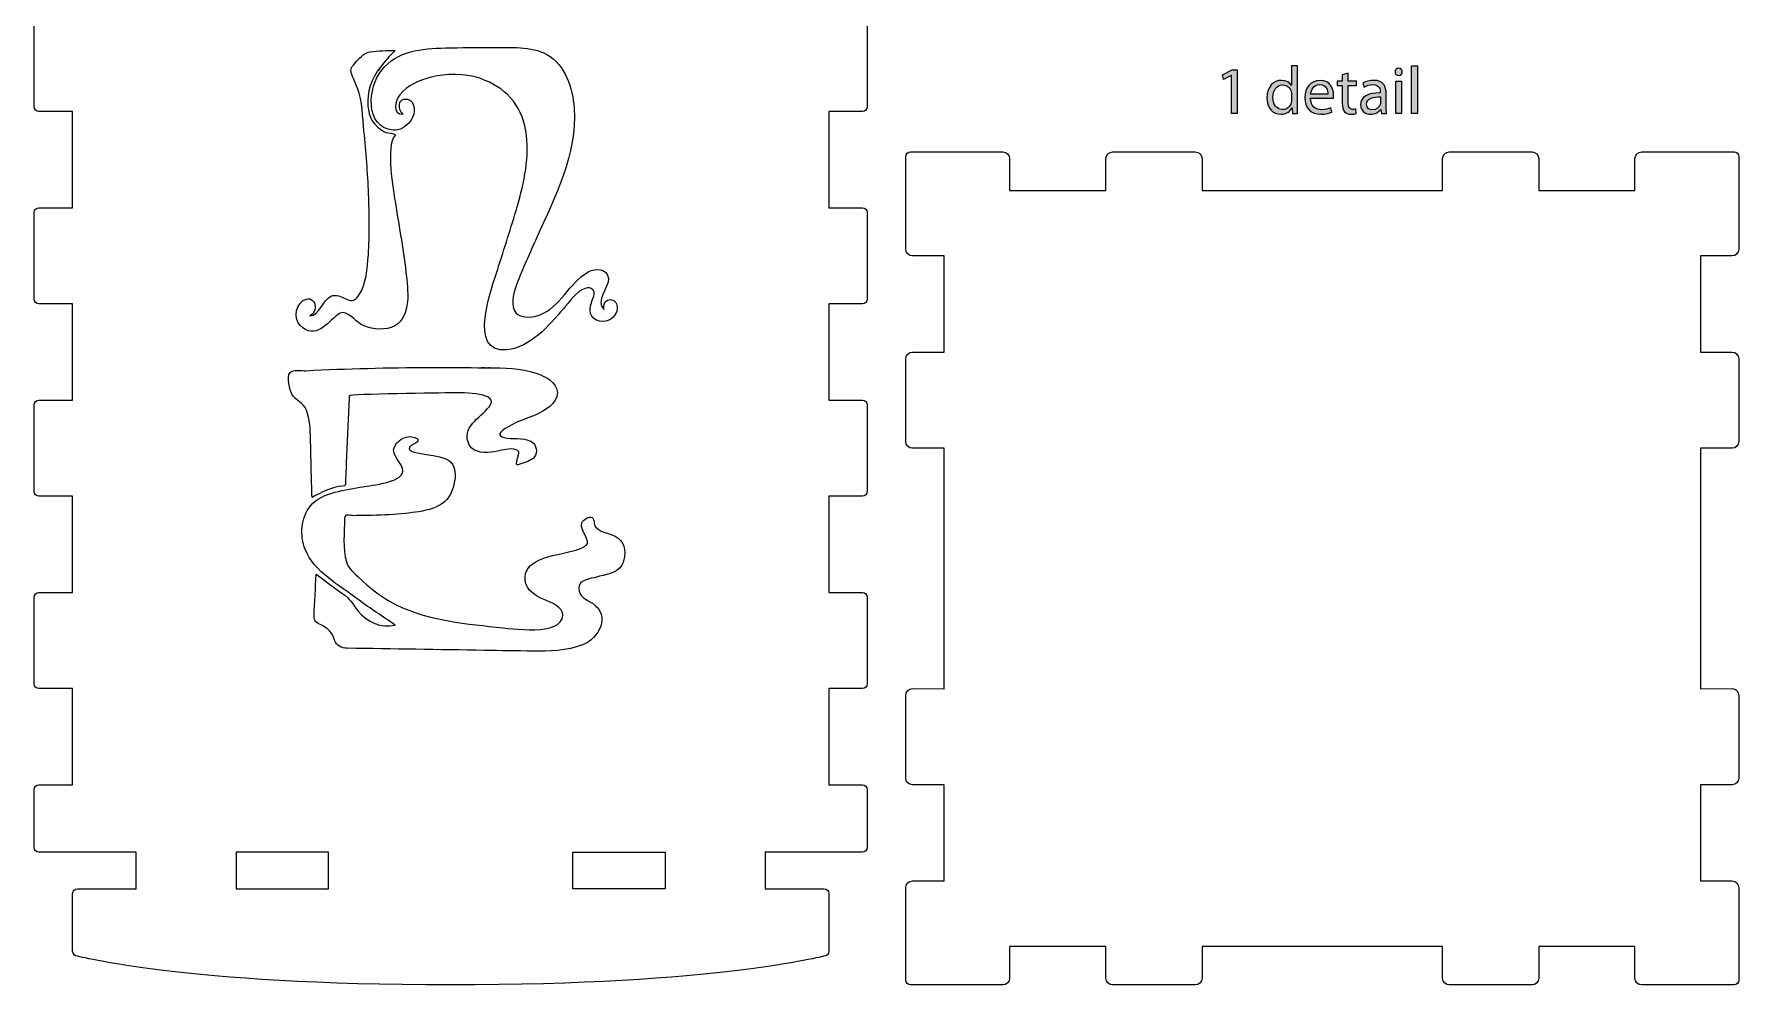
# Model space of a CAD drawing. Header units: inches. Extents: x 110 to 396, y -365 to 80.
# Drawn here: x 218.7 to 395.9, y -364.6 to -265.8 of the extents above; entities that cross this region are included whole.
import ezdxf

# ---------------------------------------------------------------- set-up
doc = ezdxf.new("R2010")
doc.units = ezdxf.units.IN
doc.header["$MEASUREMENT"] = 0
doc.layers.add('description', color=7, linetype='Continuous')
doc.layers.add('design4', color=7, linetype='Continuous')

# ---------------------------------------------------------------- blocks, each defined once
blk = doc.blocks.new('block 10')
at = {"layer": 'design4', "color": 7, "lineweight": 9}
for points, knots in [([(246.62, -296.3), (248.26, -297.46), (249.29, -295.48), (250.52, -294.77), (251.16, -294.41), (252.14, -295.61), (252.63, -295.9), (253.57, -296.45), (254.78, -296.58), (255.82, -296.24), (257.88, -295.55), (257.59, -292.67), (257.4, -290.98), (257.11, -288.42), (256.66, -285.88), (256.25, -283.34), (256.04, -281.98), (255.8, -280.65), (255.75, -279.27), (255.72, -278.43), (255.64, -276.86), (256.27, -276.22), (256.06, -276), (255.54, -276.09), (255.27, -275.98), (254.96, -275.86), (254.67, -275.67), (254.42, -275.44), (253.93, -275), (253.61, -274.46), (253.48, -273.81), (253.16, -272.32), (253.54, -270.9), (254.36, -269.65), (254.34, -269.67), (254.35, -269.65), (254.42, -269.56), (254.54, -269.39), (254.61, -269.3), (254.65, -269.25), (255.13, -268.61), (255.63, -267.97), (256.24, -267.47), (255.37, -267.47), (254.46, -267.44), (253.6, -267.61), (252.91, -267.75), (252.45, -268.3), (252.02, -268.81), (251.6, -269.32), (251.52, -269.48), (251.75, -270.05), (251.94, -270.5), (252.12, -270.94), (252.3, -271.39), (252.84, -272.72), (252.84, -274.43), (252.98, -275.84), (253.2, -278.01), (253.37, -280.18), (253.46, -282.35), (253.55, -284.46), (253.58, -286.59), (253.44, -288.71), (253.34, -290.09), (253.23, -291.71), (252.46, -292.91), (251.56, -294.3), (250.69, -292.49), (249.54, -293.01), (248.71, -293.37), (248.29, -295.06), (247.37, -295.06), (248.48, -294.37), (247.74, -292.65), (246.6, -293.5), (245.73, -294.16), (245.71, -295.67), (246.62, -296.3)], [0, 0, 0, 0, 1, 1, 1, 2, 2, 2, 3, 3, 3, 4, 4, 4, 5, 5, 5, 6, 6, 6, 7, 7, 7, 8, 8, 8, 9, 9, 9, 10, 10, 10, 11, 11, 11, 12, 12, 12, 13, 13, 13, 14, 14, 14, 15, 15, 15, 16, 16, 16, 17, 17, 17, 18, 18, 18, 19, 19, 19, 20, 20, 20, 21, 21, 21, 22, 22, 22, 23, 23, 23, 24, 24, 24, 25, 25, 25, 26, 26, 26, 26]), ([(276.3, -290.48), (274.35, -291.56), (273.35, -294.23), (271.18, -294.97), (270.37, -295.24), (268.96, -295.41), (268.56, -294.4), (268.25, -293.61), (268.59, -292.47), (268.87, -291.73), (269.49, -290.09), (270.24, -288.5), (270.95, -286.9), (272.87, -282.59), (275.14, -278.31), (274.82, -273.44), (274.69, -271.38), (273.91, -268.96), (271.99, -267.87), (270.41, -266.98), (268.11, -267.16), (266.38, -267.16), (264.73, -267.16), (263.09, -267.14), (261.44, -267.19), (258.96, -267.28), (256.47, -267.42), (254.8, -269.53), (253.43, -271.24), (252.97, -275.44), (256.01, -275.74), (257.37, -275.87), (258.8, -274.05), (257.96, -272.81), (257.7, -272.43), (256.86, -272.35), (256.72, -272.88), (256.59, -273.37), (256.67, -273.71), (257.05, -274.09), (255.86, -274.09), (256.22, -272.68), (256.7, -272.06), (257.47, -271.07), (258.8, -270.53), (259.98, -270.23), (261.55, -269.83), (263.45, -269.82), (265.01, -270.35), (267.64, -271.24), (269.34, -273.04), (269.8, -275.81), (270.23, -278.44), (269.65, -281.18), (268.91, -283.7), (268.28, -285.87), (267.56, -288.03), (266.89, -290.19), (266.28, -292.13), (263.67, -298.96), (267.82, -298.57), (270.29, -298.34), (272.21, -296.05), (273.71, -294.31), (274.32, -293.6), (275.05, -292.51), (275.98, -292.19), (276.63, -291.97), (277.09, -292.4), (276.87, -293.01), (276.72, -293.43), (276.48, -293.99), (276.48, -294.44), (276.48, -295.43), (277.63, -295.88), (278.42, -295.51), (279.07, -295.2), (279.51, -294.51), (279.23, -293.79), (279.08, -293.4), (278.65, -293.28), (278.28, -293.41), (277.91, -293.54), (277.93, -294.09), (277.91, -294.4), (277.02, -293.52), (278.41, -292.16), (278.41, -291.15), (278.24, -290.11), (277.09, -290.04), (276.3, -290.48)], [0, 0, 0, 0, 1, 1, 1, 2, 2, 2, 3, 3, 3, 4, 4, 4, 5, 5, 5, 6, 6, 6, 7, 7, 7, 8, 8, 8, 9, 9, 9, 10, 10, 10, 11, 11, 11, 12, 12, 12, 13, 13, 13, 14, 14, 14, 15, 15, 15, 16, 16, 16, 17, 17, 17, 18, 18, 18, 19, 19, 19, 20, 20, 20, 21, 21, 21, 22, 22, 22, 23, 23, 23, 24, 24, 24, 25, 25, 25, 26, 26, 26, 27, 27, 27, 28, 28, 28, 29, 29, 29, 30, 30, 30, 30]), ([(254.36, -269.65), (254.42, -269.58), (254.8, -269.06), (254.65, -269.25), (254.57, -269.35), (254.49, -269.46), (254.42, -269.56), (254.4, -269.59), (254.38, -269.62), (254.36, -269.65)], [0, 0, 0, 0, 1, 1, 1, 2, 2, 2, 3, 3, 3, 3]), ([(247, -304.86), (247.37, -305.79), (247.41, -306.85), (247.43, -307.83), (247.46, -309.86), (247.53, -311.89), (247.59, -313.93), (248.54, -313.4), (249.63, -312.83), (250.74, -312.74), (251.13, -312.71), (251.03, -312.69), (251.05, -312.32), (251.09, -311.35), (251.14, -310.39), (251.18, -309.42), (251.27, -307.4), (251.36, -305.38), (251.45, -303.36), (251.46, -303.17), (261.11, -303.08), (262.15, -303.05), (262.62, -303.04), (266.9, -302.96), (266.14, -304.25), (265.36, -305.58), (263.23, -306.32), (263.8, -308.16), (264.16, -309.25), (265.22, -309.3), (266.2, -309.22), (266.76, -309.17), (268.82, -308.51), (269.08, -309.19), (269.14, -309.37), (268.61, -310.68), (268.97, -310.55), (269.53, -310.36), (270.09, -310.22), (270.57, -309.86), (271.02, -309.53), (271, -308.67), (270.6, -308.29), (269.94, -307.66), (268.7, -307.87), (267.87, -307.75), (266.96, -307.61), (266.83, -307.31), (267.65, -306.77), (268.65, -306.11), (269.76, -305.8), (270.84, -305.32), (271.77, -304.9), (273.09, -304.21), (273.09, -303.01), (272.93, -301.88), (271.87, -301.34), (270.89, -301.02), (269.2, -300.48), (267.6, -300.46), (265.86, -300.44), (266.14, -300.44), (266.25, -300.45), (265.62, -300.44), (264.85, -300.43), (265.2, -300.44), (265.58, -300.44), (263.64, -300.42), (261.71, -300.42), (259.77, -300.42), (255.5, -300.42), (251.22, -300.53), (246.95, -300.75), (246.49, -300.77), (245.63, -300.62), (245.3, -300.94), (244.92, -301.31), (245.26, -302.81), (245.5, -303.2), (245.91, -303.9), (246.69, -304.06), (247, -304.86)], [0, 0, 0, 0, 1, 1, 1, 2, 2, 2, 3, 3, 3, 4, 4, 4, 5, 5, 5, 6, 6, 6, 7, 7, 7, 8, 8, 8, 9, 9, 9, 10, 10, 10, 11, 11, 11, 12, 12, 12, 13, 13, 13, 14, 14, 14, 15, 15, 15, 16, 16, 16, 17, 17, 17, 18, 18, 18, 19, 19, 19, 20, 20, 20, 21, 21, 21, 22, 22, 22, 23, 23, 23, 24, 24, 24, 25, 25, 25, 26, 26, 26, 27, 27, 27, 27]), ([(277.05, -316.99), (276.82, -316.72), (277, -316.19), (276.69, -316.01), (276.36, -315.83), (275.75, -316.26), (275.64, -316.56), (275.35, -317.31), (276.67, -318.48), (276.08, -318.92), (275.47, -319.37), (274.58, -319.52), (273.87, -319.68), (272.42, -320.02), (269.49, -320.42), (269.73, -322.55), (269.85, -323.59), (270.91, -324.2), (271.77, -324.57), (272.36, -324.82), (273.71, -325.34), (273.65, -326.18), (273.52, -328.39), (268.3, -327.56), (266.72, -327.4), (263.02, -327.01), (259.01, -326.62), (255.71, -324.76), (254.54, -324.1), (253.51, -323.25), (252.53, -322.32), (252.06, -321.87), (251.34, -321.29), (251.15, -320.63), (250.75, -319.23), (250.95, -317.56), (250.95, -316.1), (250.95, -315.58), (251.53, -315.82), (251.97, -315.82), (252.6, -315.81), (253.22, -315.8), (253.84, -315.79), (254.99, -315.75), (256.15, -315.71), (257.29, -315.58), (259.05, -315.4), (261.47, -315.15), (262.13, -313.23), (262.44, -312.34), (262.65, -311.47), (262.21, -310.55), (261.84, -309.8), (260.61, -309.63), (259.89, -309.52), (259.68, -309.48), (257.69, -309.25), (257.69, -308.9), (257.69, -308.55), (258.09, -308.43), (258.33, -308.28), (258.68, -308.07), (258.58, -308.16), (258.58, -307.85), (258.55, -307.84), (258.55, -307.83), (258.54, -307.83), (257.81, -307.37), (256.94, -307.65), (256.38, -308.29), (255.52, -309.27), (256.68, -309.99), (256.99, -310.92), (257.47, -312.35), (253.55, -312.69), (252.88, -312.81), (251.16, -313.13), (248.6, -313.37), (247.41, -314.81), (246.42, -316.02), (246.3, -317.9), (246.87, -319.32), (247.81, -321.66), (250.44, -323.08), (252.37, -324.53), (253.62, -325.46), (254.95, -326.29), (256.22, -327.2), (254.79, -327.56), (253.27, -326.84), (252.38, -325.76), (251.93, -325.21), (251.65, -324.6), (251.08, -324.17), (250.06, -323.41), (249.04, -322.66), (248.01, -321.9), (247.94, -323.36), (247.86, -324.83), (247.79, -326.29), (247.76, -326.8), (248.12, -326.98), (248.52, -327.18), (249.23, -327.54), (249.72, -327.95), (249.91, -328.75), (250.16, -329.37), (250.62, -329.59), (251.24, -329.6), (255.99, -329.68), (260.75, -329.75), (265.51, -329.83), (267.18, -329.86), (268.85, -329.88), (270.52, -329.91), (272.22, -329.94), (274.09, -329.87), (275.69, -329.25), (277.4, -328.59), (278.7, -326.19), (276.72, -324.93), (276, -324.48), (275.37, -324.27), (275.3, -323.38), (275.23, -322.51), (276.56, -322.36), (277.15, -322.21), (277.97, -321.98), (279.28, -321.81), (279.76, -321.02), (280.19, -320.33), (280.23, -319.04), (279.67, -318.42), (279.06, -317.57), (277.71, -317.77), (277.05, -316.99)], [0, 0, 0, 0, 1, 1, 1, 2, 2, 2, 3, 3, 3, 4, 4, 4, 5, 5, 5, 6, 6, 6, 7, 7, 7, 8, 8, 8, 9, 9, 9, 10, 10, 10, 11, 11, 11, 12, 12, 12, 13, 13, 13, 14, 14, 14, 15, 15, 15, 16, 16, 16, 17, 17, 17, 18, 18, 18, 19, 19, 19, 20, 20, 20, 21, 21, 21, 22, 22, 22, 23, 23, 23, 24, 24, 24, 25, 25, 25, 26, 26, 26, 27, 27, 27, 28, 28, 28, 29, 29, 29, 30, 30, 30, 31, 31, 31, 32, 32, 32, 33, 33, 33, 34, 34, 34, 35, 35, 35, 36, 36, 36, 37, 37, 37, 38, 38, 38, 39, 39, 39, 40, 40, 40, 41, 41, 41, 42, 42, 42, 43, 43, 43, 44, 44, 44, 45, 45, 45, 45])]:
    blk.add_open_spline(points, degree=3, knots=knots, dxfattribs=at)
blk = doc.blocks.new('block 9')
at = {"layer": 'design4'}
blk.add_blockref('block 10', (0, 0), dxfattribs=at)
blk = doc.blocks.new('block 13')
at = {"layer": 'design4', "color": 1, "lineweight": 9}
for points in [[(239.69, -350.8), (239.69, -354.6), (249.3, -354.6), (249.29, -350.8), (239.69, -350.8)], [(284.29, -350.8), (284.29, -354.6), (274.69, -354.6), (274.69, -350.8), (284.29, -350.8)]]:
    blk.add_lwpolyline(points, dxfattribs=at)
blk = doc.blocks.new('block 11')
at = {"layer": 'design4', "color": 1, "lineweight": 9}
blk.add_open_spline([(218.69, -53.8), (218.69, -53.8), (222.7, -53.8), (222.7, -53.8), (222.7, -53.8), (222.7, -63.8), (222.7, -63.8), (222.7, -63.8), (219.2, -63.8), (219.2, -63.8), (218.92, -63.8), (218.7, -64.03), (218.7, -64.3), (218.7, -64.3), (218.7, -73.3), (218.7, -73.3), (218.7, -73.58), (218.92, -73.8), (219.2, -73.8), (219.2, -73.8), (222.7, -73.8), (222.7, -73.8), (222.7, -73.8), (222.7, -83.8), (222.7, -83.8), (222.7, -83.8), (219.2, -83.8), (219.2, -83.8), (218.92, -83.8), (218.7, -84.03), (218.7, -84.3), (218.7, -86.01), (218.7, -91.6), (218.7, -93.3), (218.7, -93.58), (218.92, -93.8), (219.2, -93.8), (219.2, -93.8), (222.7, -93.8), (222.7, -93.8), (222.7, -93.8), (222.7, -103.8), (222.7, -103.8), (222.7, -103.8), (219.2, -103.8), (219.2, -103.8), (218.92, -103.8), (218.7, -104.03), (218.7, -104.3), (218.7, -106.01), (218.7, -111.6), (218.7, -113.3), (218.7, -113.58), (218.92, -113.8), (219.2, -113.8), (219.2, -113.8), (222.7, -113.8), (222.7, -113.8), (222.7, -113.8), (222.7, -123.8), (222.7, -123.8), (222.7, -123.8), (219.2, -123.8), (219.2, -123.8), (218.92, -123.8), (218.7, -124.03), (218.7, -124.3), (218.7, -124.3), (218.7, -133.3), (218.7, -133.3), (218.7, -133.58), (218.92, -133.8), (219.2, -133.8), (219.2, -133.8), (222.7, -133.8), (222.7, -133.8), (222.7, -133.8), (222.7, -143.8), (222.7, -143.8), (222.7, -143.8), (219.2, -143.8), (219.2, -143.8), (218.92, -143.8), (218.7, -144.03), (218.7, -144.3), (218.7, -144.3), (218.7, -153.3), (218.7, -153.3), (218.7, -153.58), (218.92, -153.81), (219.2, -153.81), (219.2, -153.81), (222.7, -153.81), (222.7, -153.81), (222.7, -153.81), (222.7, -163.8), (222.7, -163.8), (222.7, -163.8), (219.2, -163.8), (219.2, -163.8), (218.92, -163.8), (218.7, -164.03), (218.7, -164.3), (218.7, -166.01), (218.7, -171.6), (218.7, -173.3), (218.7, -173.58), (218.92, -173.8), (219.2, -173.8), (219.2, -173.8), (222.7, -173.8), (222.7, -173.8), (222.7, -173.8), (222.7, -183.8), (222.7, -183.8), (222.7, -183.8), (219.2, -183.8), (219.2, -183.8), (218.92, -183.8), (218.7, -184.03), (218.7, -184.3), (218.7, -186.01), (218.7, -191.6), (218.7, -193.3), (218.7, -193.58), (218.92, -193.8), (219.2, -193.8), (219.2, -193.8), (222.7, -193.8), (222.7, -193.8), (222.7, -193.8), (222.7, -203.8), (222.7, -203.8), (222.7, -203.8), (219.2, -203.8), (219.2, -203.8), (218.92, -203.8), (218.7, -204.03), (218.7, -204.3), (218.7, -204.3), (218.7, -213.3), (218.7, -213.3), (218.7, -213.58), (218.92, -213.8), (219.2, -213.8), (219.2, -213.8), (222.7, -213.8), (222.7, -213.8), (222.7, -213.8), (222.7, -223.8), (222.7, -223.8), (222.7, -223.8), (219.2, -223.8), (219.2, -223.8), (218.92, -223.8), (218.7, -224.03), (218.7, -224.3), (218.7, -224.3), (218.7, -233.3), (218.7, -233.3), (218.7, -233.58), (218.92, -233.8), (219.2, -233.8), (219.2, -233.8), (222.7, -233.8), (222.7, -233.8), (222.7, -233.8), (222.7, -243.8), (222.7, -243.8), (222.7, -243.8), (219.2, -243.8), (219.2, -243.8), (218.92, -243.8), (218.7, -244.03), (218.7, -244.3), (218.7, -246.01), (218.7, -251.6), (218.7, -253.3), (218.7, -253.58), (218.92, -253.8), (219.2, -253.8), (219.2, -253.8), (222.7, -253.8), (222.7, -253.8), (222.7, -253.8), (222.7, -263.8), (222.7, -263.8), (222.7, -263.8), (219.2, -263.8), (219.2, -263.8), (218.92, -263.8), (218.7, -264.03), (218.7, -264.3), (218.7, -266.01), (218.7, -271.6), (218.7, -273.3), (218.7, -273.58), (218.92, -273.8), (219.2, -273.8), (219.2, -273.8), (222.7, -273.8), (222.7, -273.8), (222.7, -273.8), (222.7, -283.8), (222.7, -283.8), (222.7, -283.8), (219.2, -283.8), (219.2, -283.8), (218.92, -283.8), (218.7, -284.03), (218.7, -284.3), (218.7, -284.3), (218.7, -293.3), (218.7, -293.3), (218.7, -293.58), (218.92, -293.8), (219.2, -293.8), (219.2, -293.8), (222.7, -293.8), (222.7, -293.8), (222.7, -293.8), (222.7, -303.8), (222.7, -303.8), (222.7, -303.8), (219.2, -303.8), (219.2, -303.8), (218.92, -303.8), (218.7, -304.03), (218.7, -304.3), (218.7, -304.3), (218.7, -313.3), (218.7, -313.3), (218.7, -313.58), (218.92, -313.8), (219.2, -313.8), (219.2, -313.8), (222.7, -313.8), (222.7, -313.8), (222.7, -313.8), (222.7, -323.8), (222.7, -323.8), (222.7, -323.8), (219.2, -323.8), (219.2, -323.8), (218.92, -323.8), (218.7, -324.03), (218.7, -324.3), (218.7, -326.01), (218.7, -331.6), (218.7, -333.3), (218.7, -333.58), (218.92, -333.8), (219.2, -333.8), (219.2, -333.8), (222.7, -333.8), (222.7, -333.8), (222.7, -333.8), (222.7, -343.8), (222.7, -343.8), (222.7, -343.8), (219.2, -343.8), (219.2, -343.8), (218.92, -343.8), (218.7, -344.03), (218.7, -344.3), (218.7, -344.3), (218.7, -350.31), (218.7, -350.31), (218.7, -350.58), (218.92, -350.8), (219.2, -350.8), (221.19, -350.8), (229.29, -350.8), (229.29, -350.8), (229.29, -350.8), (229.29, -354.6), (229.29, -354.6), (229.29, -354.6), (223.2, -354.6), (223.2, -354.6), (222.92, -354.6), (222.7, -354.83), (222.7, -355.1), (222.7, -355.1), (222.7, -361.11), (222.7, -361.11), (222.7, -361.38), (222.92, -361.61), (223.2, -361.61), (223.2, -361.61), (234.16, -364.61), (261.99, -364.61), (289.83, -364.61), (300.79, -361.61), (300.79, -361.61), (301.07, -361.61), (301.29, -361.38), (301.29, -361.11), (301.29, -361.11), (301.29, -355.1), (301.29, -355.1), (301.29, -354.83), (301.07, -354.6), (300.79, -354.6), (300.79, -354.6), (294.7, -354.6), (294.7, -354.6), (294.7, -354.6), (294.69, -350.8), (294.69, -350.8), (294.69, -350.8), (302.8, -350.8), (304.79, -350.8), (305.07, -350.8), (305.29, -350.58), (305.29, -350.31), (305.29, -350.31), (305.29, -344.3), (305.29, -344.3), (305.29, -344.03), (305.07, -343.8), (304.79, -343.8), (304.79, -343.8), (301.29, -343.8), (301.29, -343.8), (301.29, -343.8), (301.29, -333.8), (301.29, -333.8), (301.29, -333.8), (304.79, -333.8), (304.79, -333.8), (305.07, -333.8), (305.29, -333.58), (305.29, -333.3), (305.29, -331.6), (305.29, -326.01), (305.29, -324.3), (305.29, -324.03), (305.07, -323.8), (304.79, -323.8), (304.79, -323.8), (301.29, -323.8), (301.29, -323.8), (301.29, -323.8), (301.29, -313.8), (301.29, -313.8), (301.29, -313.8), (304.79, -313.8), (304.79, -313.8), (305.07, -313.8), (305.29, -313.58), (305.29, -313.3), (305.29, -313.3), (305.29, -304.3), (305.29, -304.3), (305.29, -304.03), (305.07, -303.8), (304.79, -303.8), (304.79, -303.8), (301.29, -303.8), (301.29, -303.8), (301.29, -303.8), (301.29, -293.8), (301.29, -293.8), (301.29, -293.8), (304.79, -293.8), (304.79, -293.8), (305.07, -293.8), (305.29, -293.58), (305.29, -293.3), (305.29, -293.3), (305.29, -284.3), (305.29, -284.3), (305.29, -284.03), (305.07, -283.8), (304.79, -283.8), (304.79, -283.8), (301.29, -283.8), (301.29, -283.8), (301.29, -283.8), (301.29, -273.8), (301.29, -273.8), (301.29, -273.8), (304.79, -273.8), (304.79, -273.8), (305.07, -273.8), (305.29, -273.58), (305.29, -273.3), (305.29, -271.6), (305.29, -266.01), (305.29, -264.3), (305.29, -264.03), (305.07, -263.8), (304.79, -263.8), (304.79, -263.8), (301.29, -263.8), (301.29, -263.8), (301.29, -263.8), (301.29, -253.8), (301.29, -253.8), (301.29, -253.8), (304.79, -253.8), (304.79, -253.8), (305.07, -253.8), (305.29, -253.58), (305.29, -253.3), (305.29, -251.6), (305.29, -246.01), (305.29, -244.3), (305.29, -244.03), (305.07, -243.8), (304.79, -243.8), (304.79, -243.8), (301.29, -243.8), (301.29, -243.8), (301.29, -243.8), (301.29, -233.8), (301.29, -233.8), (301.29, -233.8), (304.79, -233.8), (304.79, -233.8), (305.07, -233.8), (305.29, -233.58), (305.29, -233.3), (305.29, -233.3), (305.29, -224.3), (305.29, -224.3), (305.29, -224.03), (305.07, -223.8), (304.79, -223.8), (304.79, -223.8), (301.29, -223.8), (301.29, -223.8), (301.29, -223.8), (301.29, -213.8), (301.29, -213.8), (301.29, -213.8), (304.79, -213.8), (304.79, -213.8), (305.07, -213.8), (305.29, -213.58), (305.29, -213.3), (305.29, -213.3), (305.29, -204.3), (305.29, -204.3), (305.29, -204.03), (305.07, -203.8), (304.79, -203.8), (304.79, -203.8), (301.29, -203.8), (301.29, -203.8), (301.29, -203.8), (301.29, -193.8), (301.29, -193.8), (301.29, -193.8), (304.79, -193.8), (304.79, -193.8), (305.07, -193.8), (305.29, -193.58), (305.29, -193.3), (305.29, -191.6), (305.29, -186.01), (305.29, -184.3), (305.29, -184.03), (305.07, -183.8), (304.79, -183.8), (304.79, -183.8), (301.29, -183.8), (301.29, -183.8), (301.29, -183.8), (301.29, -173.8), (301.29, -173.8), (301.29, -173.8), (304.79, -173.8), (304.79, -173.8), (305.07, -173.8), (305.29, -173.58), (305.29, -173.3), (305.29, -171.6), (305.29, -166.01), (305.29, -164.3), (305.29, -164.03), (305.07, -163.8), (304.79, -163.8), (304.79, -163.8), (301.29, -163.8), (301.29, -163.8), (301.29, -163.8), (301.29, -153.81), (301.29, -153.81), (301.29, -153.81), (304.79, -153.81), (304.79, -153.81), (305.07, -153.81), (305.29, -153.58), (305.29, -153.3), (305.29, -153.3), (305.29, -144.3), (305.29, -144.3), (305.29, -144.03), (305.07, -143.8), (304.79, -143.8), (304.79, -143.8), (301.29, -143.8), (301.29, -143.8), (301.29, -143.8), (301.29, -133.8), (301.29, -133.8), (301.29, -133.8), (304.79, -133.8), (304.79, -133.8), (305.07, -133.8), (305.29, -133.58), (305.29, -133.3), (305.29, -133.3), (305.29, -124.3), (305.29, -124.3), (305.29, -124.03), (305.07, -123.8), (304.79, -123.8), (304.79, -123.8), (301.29, -123.8), (301.29, -123.8), (301.29, -123.8), (301.29, -113.8), (301.29, -113.8), (301.29, -113.8), (304.79, -113.8), (304.79, -113.8), (305.07, -113.8), (305.29, -113.58), (305.29, -113.3), (305.29, -111.6), (305.29, -106.01), (305.29, -104.3), (305.29, -104.03), (305.07, -103.8), (304.79, -103.8), (304.79, -103.8), (301.29, -103.8), (301.29, -103.8), (301.29, -103.8), (301.29, -93.8), (301.29, -93.8), (301.29, -93.8), (304.79, -93.8), (304.79, -93.8), (305.07, -93.8), (305.29, -93.58), (305.29, -93.3), (305.29, -91.6), (305.29, -86.01), (305.29, -84.3), (305.29, -84.03), (305.07, -83.8), (304.79, -83.8), (304.79, -83.8), (301.29, -83.8), (301.29, -83.8), (301.29, -83.8), (301.29, -73.8), (301.29, -73.8), (301.29, -73.8), (304.79, -73.8), (304.79, -73.8), (305.07, -73.8), (305.29, -73.58), (305.29, -73.3), (305.29, -73.3), (305.29, -64.3), (305.29, -64.3), (305.29, -64.03), (305.07, -63.8), (304.79, -63.8), (304.79, -63.8), (301.29, -63.8), (301.29, -63.8), (301.29, -63.8), (301.29, -53.8), (301.29, -53.8), (301.29, -53.8), (305.29, -53.8), (305.29, -53.8), (305.29, -53.8), (305.29, -39.8), (305.29, -39.8), (305.29, -26.96), (296.53, -15.78), (283.57, -9.91), (280.89, -8.69), (278.59, -5.6), (278.59, -2.65), (278.59, -2.65), (278.59, 59.84), (278.59, 59.84), (278.59, 60.82), (277.86, 61.93), (276.93, 62.26), (274.34, 63.17), (268.18, 63.69), (261.99, 63.69), (255.81, 63.69), (249.65, 63.17), (247.06, 62.26), (246.13, 61.93), (245.4, 60.82), (245.4, 59.84), (245.4, 59.84), (245.4, -2.65), (245.4, -2.65), (245.4, -5.6), (243.11, -8.69), (240.42, -9.91), (227.46, -15.78), (218.69, -26.96), (218.69, -39.8), (218.69, -39.8), (218.69, -53.8), (218.69, -53.8)], degree=3, knots=[0, 0, 0, 0, 1, 1, 1, 2, 2, 2, 3, 3, 3, 4, 4, 4, 5, 5, 5, 6, 6, 6, 7, 7, 7, 8, 8, 8, 9, 9, 9, 10, 10, 10, 11, 11, 11, 12, 12, 12, 13, 13, 13, 14, 14, 14, 15, 15, 15, 16, 16, 16, 17, 17, 17, 18, 18, 18, 19, 19, 19, 20, 20, 20, 21, 21, 21, 22, 22, 22, 23, 23, 23, 24, 24, 24, 25, 25, 25, 26, 26, 26, 27, 27, 27, 28, 28, 28, 29, 29, 29, 30, 30, 30, 31, 31, 31, 32, 32, 32, 33, 33, 33, 34, 34, 34, 35, 35, 35, 36, 36, 36, 37, 37, 37, 38, 38, 38, 39, 39, 39, 40, 40, 40, 41, 41, 41, 42, 42, 42, 43, 43, 43, 44, 44, 44, 45, 45, 45, 46, 46, 46, 47, 47, 47, 48, 48, 48, 49, 49, 49, 50, 50, 50, 51, 51, 51, 52, 52, 52, 53, 53, 53, 54, 54, 54, 55, 55, 55, 56, 56, 56, 57, 57, 57, 58, 58, 58, 59, 59, 59, 60, 60, 60, 61, 61, 61, 62, 62, 62, 63, 63, 63, 64, 64, 64, 65, 65, 65, 66, 66, 66, 67, 67, 67, 68, 68, 68, 69, 69, 69, 70, 70, 70, 71, 71, 71, 72, 72, 72, 73, 73, 73, 74, 74, 74, 75, 75, 75, 76, 76, 76, 77, 77, 77, 78, 78, 78, 79, 79, 79, 80, 80, 80, 81, 81, 81, 82, 82, 82, 83, 83, 83, 84, 84, 84, 85, 85, 85, 86, 86, 86, 87, 87, 87, 88, 88, 88, 89, 89, 89, 90, 90, 90, 91, 91, 91, 92, 92, 92, 93, 93, 93, 94, 94, 94, 95, 95, 95, 96, 96, 96, 97, 97, 97, 98, 98, 98, 99, 99, 99, 100, 100, 100, 101, 101, 101, 102, 102, 102, 103, 103, 103, 104, 104, 104, 105, 105, 105, 106, 106, 106, 107, 107, 107, 108, 108, 108, 109, 109, 109, 110, 110, 110, 111, 111, 111, 112, 112, 112, 113, 113, 113, 114, 114, 114, 115, 115, 115, 116, 116, 116, 117, 117, 117, 118, 118, 118, 119, 119, 119, 120, 120, 120, 121, 121, 121, 122, 122, 122, 123, 123, 123, 124, 124, 124, 125, 125, 125, 126, 126, 126, 127, 127, 127, 128, 128, 128, 129, 129, 129, 130, 130, 130, 131, 131, 131, 132, 132, 132, 133, 133, 133, 134, 134, 134, 135, 135, 135, 136, 136, 136, 137, 137, 137, 138, 138, 138, 139, 139, 139, 140, 140, 140, 141, 141, 141, 142, 142, 142, 143, 143, 143, 144, 144, 144, 145, 145, 145, 146, 146, 146, 147, 147, 147, 148, 148, 148, 149, 149, 149, 150, 150, 150, 151, 151, 151, 152, 152, 152, 153, 153, 153, 154, 154, 154, 155, 155, 155, 156, 156, 156, 157, 157, 157, 158, 158, 158, 159, 159, 159, 160, 160, 160, 161, 161, 161, 162, 162, 162, 163, 163, 163, 164, 164, 164, 165, 165, 165, 166, 166, 166, 167, 167, 167, 168, 168, 168, 169, 169, 169, 170, 170, 170, 171, 171, 171, 172, 172, 172, 173, 173, 173, 174, 174, 174, 175, 175, 175, 176, 176, 176, 177, 177, 177, 178, 178, 178, 179, 179, 179, 180, 180, 180, 181, 181, 181, 182, 182, 182, 183, 183, 183, 184, 184, 184, 185, 185, 185, 186, 186, 186, 187, 187, 187, 188, 188, 188, 189, 189, 189, 190, 190, 190, 191, 191, 191, 192, 192, 192, 193, 193, 193, 194, 194, 194, 195, 195, 195, 196, 196, 196, 197, 197, 197, 198, 198, 198, 199, 199, 199, 200, 200, 200, 201, 201, 201, 202, 202, 202, 203, 203, 203, 204, 204, 204, 205, 205, 205, 206, 206, 206, 206], dxfattribs=at)
at = {"layer": 'design4'}
blk.add_blockref('block 13', (0, 0), dxfattribs=at)
blk = doc.blocks.new('block 8')
at = {"layer": 'design4'}
for name in ['block 11', 'block 9']:
    blk.add_blockref(name, (0, 0), dxfattribs=at)
blk = doc.blocks.new('block 20')
at = {"layer": 'description'}
h = blk.add_hatch(color=252, dxfattribs=at)
h.dxf.hatch_style = 2
edge = h.paths.add_edge_path()
edge.add_spline(control_points=[(350, -269.05), (350, -269.05), (350, -273.14), (350, -273.14), (350, -273.44), (350.01, -273.78), (350.02, -274.02), (350.02, -274.02), (349.48, -274.02), (349.48, -274.02), (349.48, -274.02), (349.45, -273.43), (349.45, -273.43), (349.45, -273.43), (349.43, -273.43), (349.43, -273.43), (349.25, -273.81), (348.84, -274.09), (348.29, -274.09), (347.47, -274.09), (346.83, -273.4), (346.83, -272.37), (346.83, -271.24), (347.53, -270.56), (348.35, -270.56), (348.88, -270.56), (349.22, -270.8), (349.37, -271.07), (349.37, -271.07), (349.39, -271.07), (349.39, -271.07), (349.39, -271.07), (349.39, -269.05), (349.39, -269.05), (349.39, -269.05), (350, -269.05), (350, -269.05)], knot_values=[0, 0, 0, 0, 1, 1, 1, 2, 2, 2, 3, 3, 3, 4, 4, 4, 5, 5, 5, 6, 6, 6, 7, 7, 7, 8, 8, 8, 9, 9, 9, 10, 10, 10, 11, 11, 11, 12, 12, 12, 12], degree=3, periodic=1)
edge = h.paths.add_edge_path()
edge.add_spline(control_points=[(349.39, -272.01), (349.39, -271.93), (349.38, -271.83), (349.36, -271.75), (349.27, -271.36), (348.93, -271.04), (348.47, -271.04), (347.83, -271.04), (347.46, -271.6), (347.46, -272.34), (347.46, -273.03), (347.8, -273.6), (348.46, -273.6), (348.87, -273.6), (349.25, -273.32), (349.36, -272.86), (349.38, -272.78), (349.39, -272.69), (349.39, -272.59), (349.39, -272.59), (349.39, -272.01), (349.39, -272.01)], knot_values=[0, 0, 0, 0, 1, 1, 1, 2, 2, 2, 3, 3, 3, 4, 4, 4, 5, 5, 5, 6, 6, 6, 7, 7, 7, 7], degree=3, periodic=1)
h = blk.add_hatch(color=252, dxfattribs=at)
h.dxf.hatch_style = 2
edge = h.paths.add_edge_path()
edge.add_spline(control_points=[(360.91, -269.68), (360.91, -269.89), (360.76, -270.05), (360.52, -270.05), (360.29, -270.05), (360.15, -269.89), (360.15, -269.68), (360.15, -269.47), (360.3, -269.29), (360.53, -269.29), (360.76, -269.29), (360.91, -269.46), (360.91, -269.68)], knot_values=[0, 0, 0, 0, 1, 1, 1, 2, 2, 2, 3, 3, 3, 4, 4, 4, 4], degree=3, periodic=1)
h.paths.add_polyline_path([(360.22, -274.02), (360.22, -270.63), (360.84, -270.63), (360.84, -274.02)])
h = blk.add_hatch(color=252, dxfattribs=at)
h.dxf.hatch_style = 2
h.paths.add_polyline_path([(361.86, -269.05), (362.48, -269.05), (362.48, -274.02), (361.86, -274.02)])
h = blk.add_hatch(color=252, dxfattribs=at)
h.dxf.hatch_style = 2
h.paths.add_polyline_path([(343.14, -270.04), (343.13, -270.04), (342.34, -270.47), (342.22, -270), (343.21, -269.47), (343.74, -269.47), (343.74, -274.02), (343.14, -274.02)])
h = blk.add_hatch(color=252, dxfattribs=at)
h.dxf.hatch_style = 2
edge = h.paths.add_edge_path()
edge.add_spline(control_points=[(351.37, -272.43), (351.38, -273.27), (351.91, -273.61), (352.53, -273.61), (352.97, -273.61), (353.24, -273.53), (353.47, -273.43), (353.47, -273.43), (353.58, -273.88), (353.58, -273.88), (353.36, -273.97), (352.99, -274.09), (352.45, -274.09), (351.4, -274.09), (350.78, -273.4), (350.78, -272.38), (350.78, -271.36), (351.38, -270.56), (352.37, -270.56), (353.48, -270.56), (353.77, -271.52), (353.77, -272.15), (353.77, -272.27), (353.76, -272.36), (353.75, -272.43), (353.75, -272.43), (351.37, -272.43), (351.37, -272.43)], knot_values=[0, 0, 0, 0, 1, 1, 1, 2, 2, 2, 3, 3, 3, 4, 4, 4, 5, 5, 5, 6, 6, 6, 7, 7, 7, 8, 8, 8, 9, 9, 9, 9], degree=3, periodic=1)
edge = h.paths.add_edge_path()
edge.add_spline(control_points=[(353.17, -271.99), (353.18, -271.61), (353.01, -271), (352.32, -271), (351.69, -271), (351.43, -271.57), (351.38, -271.99), (351.38, -271.99), (353.17, -271.99), (353.17, -271.99)], knot_values=[0, 0, 0, 0, 1, 1, 1, 2, 2, 2, 3, 3, 3, 3], degree=3, periodic=1)
h = blk.add_hatch(color=252, dxfattribs=at)
h.dxf.hatch_style = 2
edge = h.paths.add_edge_path()
edge.add_spline(control_points=[(355.28, -269.82), (355.28, -269.82), (355.28, -270.63), (355.28, -270.63), (355.28, -270.63), (356.16, -270.63), (356.16, -270.63), (356.16, -270.63), (356.16, -271.1), (356.16, -271.1), (356.16, -271.1), (355.28, -271.1), (355.28, -271.1), (355.28, -271.1), (355.28, -272.92), (355.28, -272.92), (355.28, -273.34), (355.39, -273.58), (355.74, -273.58), (355.9, -273.58), (356, -273.57), (356.09, -273.54), (356.09, -273.54), (356.12, -274.01), (356.12, -274.01), (356, -274.05), (355.81, -274.09), (355.58, -274.09), (355.29, -274.09), (355.06, -273.99), (354.91, -273.83), (354.74, -273.64), (354.67, -273.34), (354.67, -272.94), (354.67, -272.94), (354.67, -271.1), (354.67, -271.1), (354.67, -271.1), (354.15, -271.1), (354.15, -271.1), (354.15, -271.1), (354.15, -270.63), (354.15, -270.63), (354.15, -270.63), (354.67, -270.63), (354.67, -270.63), (354.67, -270.63), (354.67, -270), (354.67, -270), (354.67, -270), (355.28, -269.82), (355.28, -269.82)], knot_values=[0, 0, 0, 0, 1, 1, 1, 2, 2, 2, 3, 3, 3, 4, 4, 4, 5, 5, 5, 6, 6, 6, 7, 7, 7, 8, 8, 8, 9, 9, 9, 10, 10, 10, 11, 11, 11, 12, 12, 12, 13, 13, 13, 14, 14, 14, 15, 15, 15, 16, 16, 16, 17, 17, 17, 17], degree=3, periodic=1)
h = blk.add_hatch(color=252, dxfattribs=at)
h.dxf.hatch_style = 2
edge = h.paths.add_edge_path()
edge.add_spline(control_points=[(359.23, -273.2), (359.23, -273.5), (359.24, -273.78), (359.28, -274.02), (359.28, -274.02), (358.73, -274.02), (358.73, -274.02), (358.73, -274.02), (358.68, -273.59), (358.68, -273.59), (358.68, -273.59), (358.66, -273.59), (358.66, -273.59), (358.47, -273.85), (358.1, -274.09), (357.62, -274.09), (356.93, -274.09), (356.58, -273.61), (356.58, -273.12), (356.58, -272.3), (357.31, -271.85), (358.62, -271.86), (358.62, -271.86), (358.62, -271.79), (358.62, -271.79), (358.62, -271.52), (358.54, -271.01), (357.85, -271.01), (357.53, -271.01), (357.2, -271.1), (356.96, -271.26), (356.96, -271.26), (356.82, -270.85), (356.82, -270.85), (357.1, -270.68), (357.52, -270.56), (357.94, -270.56), (358.98, -270.56), (359.23, -271.26), (359.23, -271.94), (359.23, -271.94), (359.23, -273.2), (359.23, -273.2)], knot_values=[0, 0, 0, 0, 1, 1, 1, 2, 2, 2, 3, 3, 3, 4, 4, 4, 5, 5, 5, 6, 6, 6, 7, 7, 7, 8, 8, 8, 9, 9, 9, 10, 10, 10, 11, 11, 11, 12, 12, 12, 13, 13, 13, 14, 14, 14, 14], degree=3, periodic=1)
edge = h.paths.add_edge_path()
edge.add_spline(control_points=[(358.63, -272.29), (357.96, -272.27), (357.2, -272.39), (357.2, -273.05), (357.2, -273.46), (357.47, -273.64), (357.77, -273.64), (358.22, -273.64), (358.51, -273.36), (358.61, -273.07), (358.63, -273), (358.63, -272.93), (358.63, -272.87), (358.63, -272.87), (358.63, -272.29), (358.63, -272.29)], knot_values=[0, 0, 0, 0, 1, 1, 1, 2, 2, 2, 3, 3, 3, 4, 4, 4, 5, 5, 5, 5], degree=3, periodic=1)
at = {"layer": 'description', "lineweight": 0}
for points in [[(361.86, -269.05), (362.48, -269.05), (362.48, -274.02), (361.86, -274.02), (361.86, -269.05)], [(343.14, -270.04), (343.13, -270.04), (342.34, -270.47), (342.22, -270), (343.21, -269.47), (343.74, -269.47), (343.74, -274.02), (343.14, -274.02), (343.14, -270.04)], [(360.22, -274.02), (360.22, -270.63), (360.84, -270.63), (360.84, -274.02), (360.22, -274.02)]]:
    blk.add_lwpolyline(points, dxfattribs=at)
for points, knots in [([(350, -269.05), (350, -269.05), (350, -273.14), (350, -273.14), (350, -273.44), (350.01, -273.78), (350.02, -274.02), (350.02, -274.02), (349.48, -274.02), (349.48, -274.02), (349.48, -274.02), (349.45, -273.43), (349.45, -273.43), (349.45, -273.43), (349.43, -273.43), (349.43, -273.43), (349.25, -273.81), (348.84, -274.09), (348.29, -274.09), (347.47, -274.09), (346.83, -273.4), (346.83, -272.37), (346.83, -271.24), (347.53, -270.56), (348.35, -270.56), (348.88, -270.56), (349.22, -270.8), (349.37, -271.07), (349.37, -271.07), (349.39, -271.07), (349.39, -271.07), (349.39, -271.07), (349.39, -269.05), (349.39, -269.05), (349.39, -269.05), (350, -269.05), (350, -269.05)], [0, 0, 0, 0, 1, 1, 1, 2, 2, 2, 3, 3, 3, 4, 4, 4, 5, 5, 5, 6, 6, 6, 7, 7, 7, 8, 8, 8, 9, 9, 9, 10, 10, 10, 11, 11, 11, 12, 12, 12, 12]), ([(360.91, -269.68), (360.91, -269.89), (360.76, -270.05), (360.52, -270.05), (360.29, -270.05), (360.15, -269.89), (360.15, -269.68), (360.15, -269.47), (360.3, -269.29), (360.53, -269.29), (360.76, -269.29), (360.91, -269.46), (360.91, -269.68)], [0, 0, 0, 0, 1, 1, 1, 2, 2, 2, 3, 3, 3, 4, 4, 4, 4]), ([(349.39, -272.01), (349.39, -271.93), (349.38, -271.83), (349.36, -271.75), (349.27, -271.36), (348.93, -271.04), (348.47, -271.04), (347.83, -271.04), (347.46, -271.6), (347.46, -272.34), (347.46, -273.03), (347.8, -273.6), (348.46, -273.6), (348.87, -273.6), (349.25, -273.32), (349.36, -272.86), (349.38, -272.78), (349.39, -272.69), (349.39, -272.59), (349.39, -272.59), (349.39, -272.01), (349.39, -272.01)], [0, 0, 0, 0, 1, 1, 1, 2, 2, 2, 3, 3, 3, 4, 4, 4, 5, 5, 5, 6, 6, 6, 7, 7, 7, 7]), ([(351.37, -272.43), (351.38, -273.27), (351.91, -273.61), (352.53, -273.61), (352.97, -273.61), (353.24, -273.53), (353.47, -273.43), (353.47, -273.43), (353.58, -273.88), (353.58, -273.88), (353.36, -273.97), (352.99, -274.09), (352.45, -274.09), (351.4, -274.09), (350.78, -273.4), (350.78, -272.38), (350.78, -271.36), (351.38, -270.56), (352.37, -270.56), (353.48, -270.56), (353.77, -271.52), (353.77, -272.15), (353.77, -272.27), (353.76, -272.36), (353.75, -272.43), (353.75, -272.43), (351.37, -272.43), (351.37, -272.43)], [0, 0, 0, 0, 1, 1, 1, 2, 2, 2, 3, 3, 3, 4, 4, 4, 5, 5, 5, 6, 6, 6, 7, 7, 7, 8, 8, 8, 9, 9, 9, 9]), ([(353.17, -271.99), (353.18, -271.61), (353.01, -271), (352.32, -271), (351.69, -271), (351.43, -271.57), (351.38, -271.99), (351.38, -271.99), (353.17, -271.99), (353.17, -271.99)], [0, 0, 0, 0, 1, 1, 1, 2, 2, 2, 3, 3, 3, 3]), ([(355.28, -269.82), (355.28, -269.82), (355.28, -270.63), (355.28, -270.63), (355.28, -270.63), (356.16, -270.63), (356.16, -270.63), (356.16, -270.63), (356.16, -271.1), (356.16, -271.1), (356.16, -271.1), (355.28, -271.1), (355.28, -271.1), (355.28, -271.1), (355.28, -272.92), (355.28, -272.92), (355.28, -273.34), (355.39, -273.58), (355.74, -273.58), (355.9, -273.58), (356, -273.57), (356.09, -273.54), (356.09, -273.54), (356.12, -274.01), (356.12, -274.01), (356, -274.05), (355.81, -274.09), (355.58, -274.09), (355.29, -274.09), (355.06, -273.99), (354.91, -273.83), (354.74, -273.64), (354.67, -273.34), (354.67, -272.94), (354.67, -272.94), (354.67, -271.1), (354.67, -271.1), (354.67, -271.1), (354.15, -271.1), (354.15, -271.1), (354.15, -271.1), (354.15, -270.63), (354.15, -270.63), (354.15, -270.63), (354.67, -270.63), (354.67, -270.63), (354.67, -270.63), (354.67, -270), (354.67, -270), (354.67, -270), (355.28, -269.82), (355.28, -269.82)], [0, 0, 0, 0, 1, 1, 1, 2, 2, 2, 3, 3, 3, 4, 4, 4, 5, 5, 5, 6, 6, 6, 7, 7, 7, 8, 8, 8, 9, 9, 9, 10, 10, 10, 11, 11, 11, 12, 12, 12, 13, 13, 13, 14, 14, 14, 15, 15, 15, 16, 16, 16, 17, 17, 17, 17]), ([(359.23, -273.2), (359.23, -273.5), (359.24, -273.78), (359.28, -274.02), (359.28, -274.02), (358.73, -274.02), (358.73, -274.02), (358.73, -274.02), (358.68, -273.59), (358.68, -273.59), (358.68, -273.59), (358.66, -273.59), (358.66, -273.59), (358.47, -273.85), (358.1, -274.09), (357.62, -274.09), (356.93, -274.09), (356.58, -273.61), (356.58, -273.12), (356.58, -272.3), (357.31, -271.85), (358.62, -271.86), (358.62, -271.86), (358.62, -271.79), (358.62, -271.79), (358.62, -271.52), (358.54, -271.01), (357.85, -271.01), (357.53, -271.01), (357.2, -271.1), (356.96, -271.26), (356.96, -271.26), (356.82, -270.85), (356.82, -270.85), (357.1, -270.68), (357.52, -270.56), (357.94, -270.56), (358.98, -270.56), (359.23, -271.26), (359.23, -271.94), (359.23, -271.94), (359.23, -273.2), (359.23, -273.2)], [0, 0, 0, 0, 1, 1, 1, 2, 2, 2, 3, 3, 3, 4, 4, 4, 5, 5, 5, 6, 6, 6, 7, 7, 7, 8, 8, 8, 9, 9, 9, 10, 10, 10, 11, 11, 11, 12, 12, 12, 13, 13, 13, 14, 14, 14, 14]), ([(358.63, -272.29), (357.96, -272.27), (357.2, -272.39), (357.2, -273.05), (357.2, -273.46), (357.47, -273.64), (357.77, -273.64), (358.22, -273.64), (358.51, -273.36), (358.61, -273.07), (358.63, -273), (358.63, -272.93), (358.63, -272.87), (358.63, -272.87), (358.63, -272.29), (358.63, -272.29)], [0, 0, 0, 0, 1, 1, 1, 2, 2, 2, 3, 3, 3, 4, 4, 4, 5, 5, 5, 5])]:
    blk.add_open_spline(points, degree=3, knots=knots, dxfattribs=at)
blk = doc.blocks.new('block 15')
at = {"layer": 'description'}
blk.add_blockref('block 20', (0, 0), dxfattribs=at)

msp = doc.modelspace()

# ---------------------------------------------------------------- linework, layer by layer
at = {"layer": 'design4', "color": 1, "lineweight": 9}
msp.add_open_spline([(330.8, -278), (330.41, -278), (330.1, -278.32), (330.1, -278.7), (330.1, -278.7), (330.1, -282), (330.1, -282), (330.1, -282), (320.09, -282), (320.09, -282), (320.09, -282), (320.09, -278.7), (320.09, -278.7), (320.09, -278.32), (319.78, -278), (319.39, -278), (319.39, -278), (309.79, -278), (309.79, -278), (309.52, -278), (309.3, -278.23), (309.3, -278.5), (309.3, -278.5), (309.3, -288.11), (309.3, -288.11), (309.3, -288.49), (309.61, -288.81), (310, -288.81), (310.94, -288.81), (313.29, -288.81), (313.29, -288.81), (313.29, -288.81), (313.29, -298.81), (313.29, -298.81), (313.29, -298.81), (310, -298.81), (310, -298.81), (309.61, -298.81), (309.3, -299.12), (309.3, -299.51), (309.3, -299.51), (309.3, -308.11), (309.3, -308.11), (309.3, -308.49), (309.61, -308.81), (310, -308.81), (310.94, -308.81), (313.29, -308.81), (313.29, -308.81), (313.29, -308.81), (313.29, -333.81), (313.29, -333.81), (313.29, -333.81), (310, -333.8), (310, -333.8), (309.61, -333.8), (309.3, -334.12), (309.3, -334.5), (309.3, -334.5), (309.3, -343.1), (309.3, -343.1), (309.3, -343.49), (309.61, -343.8), (310, -343.8), (310, -343.8), (313.29, -343.8), (313.29, -343.8), (313.29, -343.8), (313.29, -353.8), (313.29, -353.8), (313.29, -353.8), (310.94, -353.8), (310, -353.8), (309.61, -353.8), (309.3, -354.12), (309.3, -354.5), (309.3, -354.5), (309.3, -364.11), (309.3, -364.11), (309.3, -364.38), (309.52, -364.61), (309.79, -364.61), (309.79, -364.61), (319.39, -364.61), (319.39, -364.61), (319.78, -364.61), (320.09, -364.29), (320.09, -363.91), (320.09, -363.91), (320.09, -360.61), (320.09, -360.61), (320.09, -360.61), (330.1, -360.61), (330.1, -360.61), (330.1, -360.61), (330.1, -363.91), (330.1, -363.91), (330.1, -364.29), (330.41, -364.61), (330.8, -364.61), (330.8, -364.61), (339.39, -364.61), (339.39, -364.61), (339.78, -364.61), (340.09, -364.29), (340.09, -363.91), (340.09, -363.91), (340.1, -360.61), (340.1, -360.61), (340.1, -360.61), (365.09, -360.61), (365.09, -360.61), (365.09, -360.61), (365.09, -363.91), (365.09, -363.91), (365.09, -364.29), (365.41, -364.61), (365.79, -364.61), (365.79, -364.61), (374.39, -364.61), (374.39, -364.61), (374.78, -364.61), (375.09, -364.29), (375.09, -363.91), (375.09, -363.91), (375.09, -360.61), (375.09, -360.61), (375.09, -360.61), (385.09, -360.61), (385.09, -360.61), (385.09, -360.61), (385.09, -363.91), (385.09, -363.91), (385.09, -364.29), (385.41, -364.61), (385.79, -364.61), (385.79, -364.61), (395.39, -364.61), (395.39, -364.61), (395.67, -364.61), (395.89, -364.38), (395.89, -364.11), (395.89, -364.11), (395.89, -354.5), (395.89, -354.5), (395.89, -354.12), (395.58, -353.8), (395.19, -353.8), (394.25, -353.8), (391.9, -353.8), (391.9, -353.8), (391.9, -353.8), (391.9, -343.8), (391.9, -343.8), (391.9, -343.8), (395.19, -343.8), (395.19, -343.8), (395.58, -343.8), (395.89, -343.49), (395.89, -343.1), (395.89, -343.1), (395.89, -334.5), (395.89, -334.5), (395.89, -334.12), (395.58, -333.8), (395.19, -333.8), (395.19, -333.8), (391.9, -333.81), (391.9, -333.81), (391.9, -333.81), (391.9, -308.81), (391.9, -308.81), (391.9, -308.81), (395.19, -308.81), (395.19, -308.81), (395.58, -308.81), (395.89, -308.49), (395.89, -308.11), (395.89, -308.11), (395.89, -299.51), (395.89, -299.51), (395.89, -299.12), (395.58, -298.81), (395.19, -298.81), (395.19, -298.81), (391.9, -298.81), (391.9, -298.81), (391.9, -298.81), (391.89, -288.81), (391.89, -288.81), (391.89, -288.81), (394.25, -288.81), (395.19, -288.81), (395.58, -288.81), (395.89, -288.49), (395.89, -288.11), (395.89, -288.11), (395.89, -278.5), (395.89, -278.5), (395.89, -278.23), (395.67, -278), (395.39, -278), (395.39, -278), (385.79, -278), (385.79, -278), (385.41, -278), (385.09, -278.32), (385.09, -278.7), (385.09, -278.7), (385.09, -282), (385.09, -282), (385.09, -282), (375.09, -282), (375.09, -282), (375.09, -282), (375.09, -278.7), (375.09, -278.7), (375.09, -278.32), (374.78, -278), (374.39, -278), (374.39, -278), (365.79, -278), (365.79, -278), (365.41, -278), (365.09, -278.32), (365.09, -278.7), (365.09, -278.7), (365.09, -282), (365.09, -282), (365.09, -282), (340.1, -282), (340.09, -282), (340.09, -282), (340.09, -278.7), (340.09, -278.7), (340.09, -278.32), (339.78, -278), (339.39, -278), (339.39, -278), (330.8, -278), (330.8, -278)], degree=3, knots=[0, 0, 0, 0, 1, 1, 1, 2, 2, 2, 3, 3, 3, 4, 4, 4, 5, 5, 5, 6, 6, 6, 7, 7, 7, 8, 8, 8, 9, 9, 9, 10, 10, 10, 11, 11, 11, 12, 12, 12, 13, 13, 13, 14, 14, 14, 15, 15, 15, 16, 16, 16, 17, 17, 17, 18, 18, 18, 19, 19, 19, 20, 20, 20, 21, 21, 21, 22, 22, 22, 23, 23, 23, 24, 24, 24, 25, 25, 25, 26, 26, 26, 27, 27, 27, 28, 28, 28, 29, 29, 29, 30, 30, 30, 31, 31, 31, 32, 32, 32, 33, 33, 33, 34, 34, 34, 35, 35, 35, 36, 36, 36, 37, 37, 37, 38, 38, 38, 39, 39, 39, 40, 40, 40, 41, 41, 41, 42, 42, 42, 43, 43, 43, 44, 44, 44, 45, 45, 45, 46, 46, 46, 47, 47, 47, 48, 48, 48, 49, 49, 49, 50, 50, 50, 51, 51, 51, 52, 52, 52, 53, 53, 53, 54, 54, 54, 55, 55, 55, 56, 56, 56, 57, 57, 57, 58, 58, 58, 59, 59, 59, 60, 60, 60, 61, 61, 61, 62, 62, 62, 63, 63, 63, 64, 64, 64, 65, 65, 65, 66, 66, 66, 67, 67, 67, 68, 68, 68, 69, 69, 69, 70, 70, 70, 71, 71, 71, 72, 72, 72, 73, 73, 73, 74, 74, 74, 75, 75, 75, 76, 76, 76, 77, 77, 77, 78, 78, 78, 79, 79, 79, 80, 80, 80, 80], dxfattribs=at)

# ---------------------------------------------------------------- block references
at = {"layer": 'description'}
msp.add_blockref('block 15', (0, 0), dxfattribs=at)
at = {"layer": 'design4'}
msp.add_blockref('block 8', (0, 0), dxfattribs=at)

doc.saveas('drawing.dxf')
